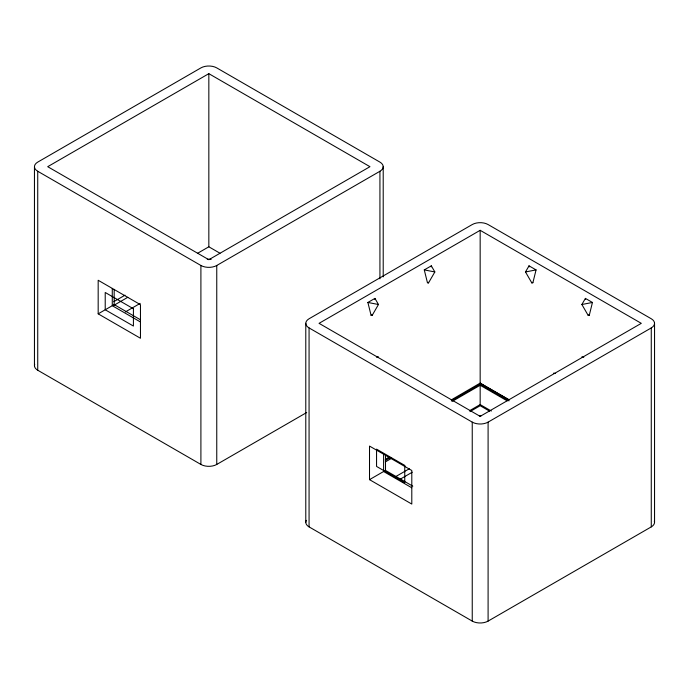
<?xml version="1.0" encoding="UTF-8"?>
<svg xmlns="http://www.w3.org/2000/svg" width="689" height="689" viewBox="0 0 689 689"><rect width="100%" height="100%" fill="white"/><g stroke="black" fill="none" stroke-linecap="round" stroke-linejoin="round"><path stroke-width="1.03" d="M34.45 365.661L34.45 166.686M305.787 323.339L305.787 522.314M654.55 522.314L654.55 323.339M374.738 299.422L374.937 298.397L367.883 302.462L371.061 315.286L372.112 315.484L378.459 304.504L374.937 298.397M431.125 266.867L431.323 265.842L424.278 269.907L427.447 282.731L428.506 282.929L434.845 271.948L431.323 265.842M532.89 282.731L536.059 269.907L529.014 265.842L525.492 271.948L531.83 282.929L532.89 282.731L532.184 282.318L531.83 282.929M589.276 315.286L592.445 302.462L585.4 298.397L581.878 304.504L588.217 315.484L589.276 315.286L588.57 314.873L588.217 315.484M208.836 73.663L47.705 166.686L208.836 259.71L369.959 166.686L208.836 73.663L208.836 246.791L197.657 253.251M113.831 301.644L125.01 295.185M98.174 313.839L140.461 338.256L140.461 304.684L98.174 280.268L98.174 313.839L114.176 304.607L140.547 319.834M113.9 305.322L127.792 297.303M125.355 311.936L140.177 303.384M37.731 171.268L200.904 265.472A11.213 6.477 0 0 0 216.759 265.472L379.932 171.268A11.213 6.477 0 0 0 379.932 162.113L216.759 67.901A11.213 6.477 0 0 0 200.904 67.901L37.731 162.113A11.213 6.477 0 0 0 37.731 171.268L37.731 370.234L200.904 464.446A11.213 6.477 0 0 0 216.759 464.446L306.691 412.522M480.164 230.315L319.041 323.339L480.164 416.363L641.295 323.339L480.164 230.315L480.164 383.101L451.329 399.87M371.061 315.286L371.767 314.873L372.112 315.484M427.447 282.731L428.153 282.318L428.506 282.929M451.312 400.895L480.164 384.238L509.016 400.895M452.242 401.377L480.164 385.254L507.156 400.843M385.237 459.399L388.958 457.246M469.932 410.498L480.164 404.589L491.335 411.032M385.306 460.493L389.948 457.815M469.932 411.634L480.164 405.726L489.466 411.092M385.229 461.974L391.714 458.237M369.511 479.647L411.798 504.064L411.798 470.492L369.511 446.076L369.511 479.647L385.504 470.415L412.789 486.167M309.068 327.921L472.241 422.124A11.213 6.477 0 0 0 488.096 422.124L651.269 327.921A11.213 6.477 0 0 0 651.269 318.766L488.096 224.554A11.213 6.477 0 0 0 472.241 224.554L309.068 318.766A11.213 6.477 0 0 0 309.068 327.921L309.068 526.887L472.241 621.099A11.213 6.477 0 0 0 488.096 621.099L651.269 526.887A11.213 6.477 0 0 0 654.309 520.987M395.417 476.771L409.309 468.753M400.206 479.174L412.237 472.223M525.492 271.948L536.059 269.907M581.878 304.504L592.445 302.462M376.538 357.203L378.459 356.833M424.278 269.907L434.845 271.948M367.883 302.462L378.459 304.504M581.878 356.833L583.798 357.203M553.68 373.111L555.601 373.481M480.164 383.101L509.042 399.766M480.164 383.222L508.999 399.87M208.836 246.791L220.006 253.251M140.461 321.978L112.273 305.701L112.273 288.407M411.798 487.786L383.601 471.509L383.601 454.215M585.4 298.397L585.598 299.422M529.014 265.842L529.212 266.867M651.269 327.921L651.269 526.887M488.096 422.124L488.096 621.099M480.164 385.254L480.164 404.589M472.241 422.124L472.241 621.099M385.504 455.153L385.504 470.415M383.213 166.686L383.213 276.875M379.932 171.268L379.932 278.821M216.759 265.472L216.759 464.446M200.904 265.472L200.904 464.446M114.176 289.346L114.176 304.607M37.731 370.234A11.213 6.477 0 0 1 34.691 364.335M207.277 259.331A7.596 4.384 0 0 1 211.135 259.443M309.068 526.887A11.213 6.477 0 0 1 306.312 520.35M479.38 415.915A7.596 4.384 0 0 1 480.948 415.915M133.416 308.758L105.219 292.481L105.219 309.774L133.416 326.052L133.416 308.758M404.753 465.411L376.556 449.133L376.556 466.427L404.753 482.705L404.753 465.411"/></g></svg>
